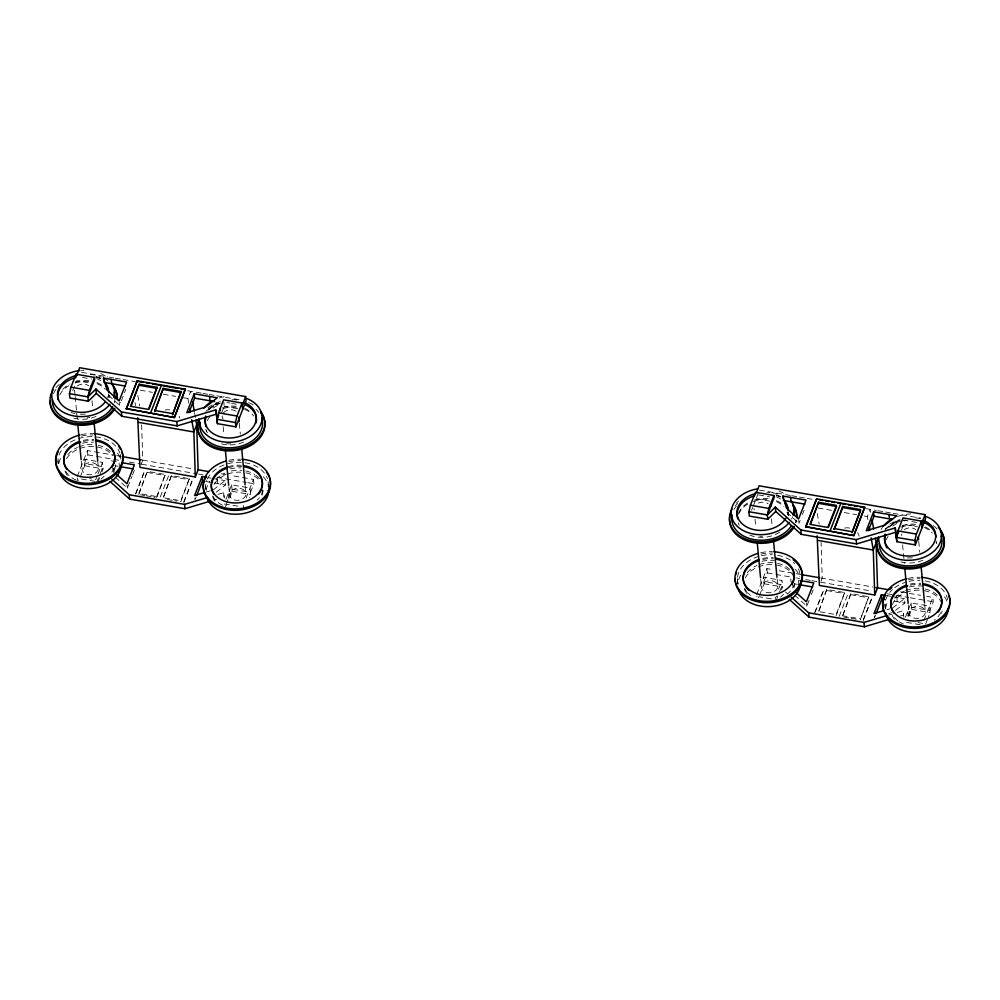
<?xml version="1.0" encoding="UTF-8"?>
<svg xmlns="http://www.w3.org/2000/svg" width="1000" height="1000" viewBox="0 0 1000 1000"><rect width="100%" height="100%" fill="white"/><g stroke="black" fill="none" stroke-linecap="round" stroke-linejoin="round"><path stroke-width="0.75" stroke-dasharray="5 3.75" d="M72.713 390.8L76.662 380.712L90.5 383.113M77.275 476.488L87.45 450.538L115.113 455.35M87.45 450.538L87.863 454.875L84.462 463.525L102.912 466.737L99.525 475.387M80.15 477.238L84.675 465.7L84.062 459.188L102.5 462.4L103.112 468.9L101.988 471.788M108.537 395.35L119.575 405.275L120.712 402.362M121.287 400.913L125.838 389.275M97.425 475.375L95.725 479.7L89.575 478.625M97.987 473.925L102.5 462.4M96.7 482.587L98.963 476.825M98.038 481.875L99.725 477.55M115.237 477.175L127.375 488.088L131.938 476.463M132.513 475.012L134.787 469.188M141.088 464.475L142.787 460.15L141.65 424.462M135.662 493.55L144.938 469.9M135.712 494.1L144.987 470.438M156.738 497.65L165.287 474.487L147.375 471.375L138.725 493.45L156.637 496.562L156.738 497.65L153.75 497.125M138.825 494.538L147.375 471.375M188.713 403.062L187.9 398.5L190.725 391.287L191.275 394.338M156.637 496.562L165.287 474.487M160.312 496.887L169.037 474.625M171.425 475.562L162.887 498.713L171.425 475.562L189.338 478.675L180.8 501.825L174.825 500.788M189.338 478.675L180.7 500.737L162.787 497.625M183.775 501.912L193.05 478.263M183.837 502.463L193.1 478.8M221.4 413.562L224.225 406.35L223.825 402.013M196.15 496.938L195.012 499.837L194.737 496.95M225.975 499.25L231.625 484.837L250.075 488.038L250.688 494.55L249.55 497.425M231.625 484.837L232.237 491.337L228.85 499.988L228.238 493.488M246.112 498.125L253.463 479.387L230.4 475.375M253.463 479.387L253.875 483.725L250.475 492.375L232.037 489.175L225.25 506.475L224.9 503.775M751.562 510.3L752.7 507.425M753.263 505.975L758.913 491.562M756.7 594.55L766.875 568.6L773.025 569.675M766.875 568.6L767.275 572.938L763.888 581.587L782.337 584.8L778.95 593.45M759.575 595.288L764.1 583.763L763.487 577.25L781.925 580.462L782.537 586.962L781.413 589.85M786.862 512.425L799 523.337L800.138 520.425M802.412 514.612L804.125 510.25M778.538 589.113L781.925 580.462M776.125 600.65L777.812 596.325M794.663 595.237L806.8 606.15L809.087 600.337M811.363 594.525L814.212 587.25M821.075 581.1L822.212 578.212L821.075 542.525M814.538 613.013L823.812 589.35M815.138 612.163L824.412 588.5M826.8 589.438L818.25 612.587L826.8 589.438L844.7 592.55L836.162 615.7M867.875 519.6L867.325 516.562L870.15 509.35L870.962 513.913M844.7 592.55L836.062 614.625L818.15 611.512M839.2 616.337L848.462 592.675M850.85 593.625L842.312 616.775L850.85 593.625L868.763 596.737L860.225 619.888L868.763 596.737M863.2 619.975L872.475 596.325M863.25 620.525L872.525 596.862M901.4 530.175L903.65 524.412L917.487 526.812M875.575 615L874.438 617.9L874.163 615.013M905.4 617.312L911.05 602.9L929.5 606.1L930.113 612.6L928.413 616.925M908.062 615.887L911.462 607.238L929.9 610.438L933.3 601.788L932.887 597.45L926.737 596.375M911.05 602.9L911.663 609.4L908.275 618.05L907.663 611.55M923.85 620.513L932.887 597.45M925.588 624.138L927.85 618.375M101.137 479.125L104.138 476.188M777.15 595.8L775.15 597.762L775.562 602.1M780.562 597.188L783.562 594.25M205.812 411.45L217.675 402.137M213.212 489.938L225.075 480.613L225.475 484.95L213.612 494.275M885.238 529.513L897.1 520.188M892.625 608L904.488 598.675L904.9 603.013L893.037 612.337M206.05 492.075L210.35 490.8M217.838 494.412L223.625 492.688L224.325 498.088M213.9 500.05L216.8 499.188M886.912 609.712L889.775 608.85M888.75 613.625L891.612 612.762M888.575 615.075L891.475 614.212M897.262 612.475L903.05 610.737L903.925 617.5M900.562 615.95L903.462 615.075L903.05 610.737M81.587 372.325L107.725 376.863M109.262 377.137L113.875 377.938M115.412 378.2L121.562 379.275M123.1 379.538L135.387 381.675M187.65 390.75L201.488 393.162M203.025 393.425L207.638 394.225M209.175 394.5L215.325 395.562M216.863 395.825L241.45 400.1M759.475 490.125L784.075 494.387M785.612 494.663L790.225 495.462M791.762 495.725L797.913 496.8M799.438 497.062L805.588 498.137M807.125 498.4L813.275 499.462M865.537 508.55L876.3 510.425M877.837 510.688L883.988 511.75M885.525 512.025L891.675 513.088M893.213 513.362L920.875 518.162M82.4 377.438L91.625 379.038M226.9 402.55L229.975 403.088M231.513 403.35L237.662 404.412M758.75 494.963L769.513 496.838M903.25 520.075L918.612 522.75M140.25 390.213L152.55 392.35M163.312 394.225L175.613 396.362M183.287 397.7L187.9 398.5M818.138 508.013L831.975 510.412M844.275 512.55L856.562 514.688M864.25 516.025L867.325 516.562M224.225 406.35L238.062 408.75M769.925 501.175L756.087 498.775L755.675 494.438M116.65 455.613L121.263 456.413M142.787 460.15L193.512 468.975M221.188 473.775L228.863 475.112M779.175 570.737L794.538 573.413M796.075 573.675L800.688 574.475M820.675 577.95L872.938 587.025M900.6 591.838L920.588 595.312M87.863 454.875L120.138 460.487M129.362 462.088L140.125 463.963M141.662 464.225L197 473.837M198.538 474.113L203.15 474.913M216.975 477.312L246.188 482.388M247.725 482.663L253.875 483.725M767.275 572.938L794.95 577.75M796.488 578.013L799.562 578.55M805.713 579.612L810.325 580.413M811.862 580.688L871.812 591.1M887.175 593.775L894.862 595.112M896.4 595.375L908.7 597.513M910.238 597.775L933.3 601.788M111.325 460.85L119 462.188L119.412 466.525M208.162 477.675L211.238 478.212M212.775 478.475L225.075 480.613M887.588 595.737L890.662 596.275M892.2 596.538L904.488 598.675M114.8 465.725L117.875 466.25M205.5 481.475L225.475 484.95M794.225 583.775L797.3 584.312M894.137 601.138L904.9 603.013M147.475 472.463L165.387 475.575M171.537 476.65L189.45 479.762M826.9 590.525L844.812 593.638M850.962 594.712L868.875 597.825M84.675 465.7L103.112 468.9M232.237 491.337L250.688 494.55M764.1 583.763L782.537 586.962M911.663 609.4L930.113 612.6M918.1 622.6L922.712 623.4M94.963 481.35L79.588 478.675L77.688 480.825L77.412 477.938M237.913 506.188L227.15 504.312L225.25 506.475L224.988 503.575M771.312 598.875L759.013 596.737L757.113 598.888L756.838 596M906.575 622.375L925.025 625.588M842.212 615.688L860.113 618.8M140.312 494.787L144.8 495.575M146.287 495.825L152.262 496.863M167.362 499.487L173.337 500.525M843.8 617.038L849.775 618.075M851.263 618.325L857.237 619.362M785.462 591.987L787.788 594.075M791.625 581.912L793.812 589.4M113.513 468.35L114.388 471.337M112.6 468.188L113.925 472.688M817.25 513.425L819.15 524.075M194.525 412.587L195.6 418.675M137.825 395.363L139.725 406.012M135 402.575L135.55 405.625M936.225 542.375L936.325 543.462A25.612 18.825 -5.4 0 0 936.188 541M918.737 541.362L919.75 552.125M924.675 604.45L925.4 612.15A8.225 6.05 -5.4 0 1 912.913 617.712A8.225 6.05 -5.4 0 1 913.263 607.212A8.225 6.05 -5.4 0 1 925.4 612.15M902.6 544.85L904.35 563.312M908.263 604.862L908.988 612.562M896.812 597.337L897.212 601.675M884.987 604.338L885.375 608.5M798.725 520.438L799 523.337M806.538 603.263L806.8 606.15M798.425 580.25L798.838 584.587M790.75 578.913L791.012 581.8M771.45 518.8L772.175 526.487M777.113 578.812L777.837 586.5A8.225 6.05 -5.4 0 1 765.35 592.062A8.225 6.05 -5.4 0 1 765.688 581.562A8.225 6.05 -5.4 0 1 777.837 586.5M755.037 519.212L755.763 526.9M760.688 579.225L761.413 586.925M737.55 580.087L737.938 584.25A31.45 23.1 -5.4 0 1 740.962 574.75M268.312 484.688L268.712 488.862M239.312 423.3L240.325 434.075M245.25 486.388L245.975 494.087A8.225 6.05 -5.4 0 1 233.487 499.65A8.225 6.05 -5.4 0 1 233.837 489.15A8.225 6.05 -5.4 0 1 245.975 494.087M243.287 505.337L243.7 509.675M223.175 426.788L223.9 434.487M228.837 486.812L229.562 494.5M223.625 492.688L224.037 497.025M217.387 479.275L217.787 483.612M205.562 486.275L205.825 489.05M119.3 402.375L119.575 405.275M127.112 485.2L127.375 488.088M92.025 400.737L92.613 406.887M97.688 460.75L98.413 468.438A8.225 6.05 -5.4 0 1 85.925 474.012A8.225 6.05 -5.4 0 1 86.275 463.5A8.225 6.05 -5.4 0 1 98.413 468.438M75.037 394.988L74.6 390.375A8.225 6.05 -5.4 0 0 74.825 391.938M75.175 396.538L77.35 419.613M81.263 461.163L81.988 468.862M58 460.637L58.263 463.413M844.675 528.062A9.637 6.125 21.4 0 1 851.612 528.638M857.5 532.638A9.637 6.125 21.4 0 1 859.038 536.1M901.812 535.638A8.225 6.05 -5.4 0 1 901.587 534.075M904.137 529.725A8.225 6.05 -5.4 0 1 915.738 529.438M908.438 579.763A33.712 24.775 -5.4 0 1 920.1 578.713M885.438 608.85A31.45 23.1 -5.4 0 1 892.463 589.575M894.712 587.712A31.45 23.1 -5.4 0 1 906.35 582.038M908.975 581.362A31.45 23.1 -5.4 0 1 919.85 580.388M925.212 580.95A31.45 23.1 -5.4 0 1 947.575 599.725M908.312 578.337A33.712 24.775 -5.4 0 1 919.963 577.288M910.212 584.05A25.612 18.825 -5.4 0 1 920.837 583.375M885.625 608.387A31.45 23.1 -5.4 0 1 888.538 600.4M909.5 586.912A31.45 23.1 -5.4 0 1 921.737 586.013M944.438 596.825A31.45 23.1 -5.4 0 1 947.387 602.337M942.188 610.925A25.663 18.85 -5.4 0 1 941.462 613.375M894.4 619.125A25.663 18.85 -5.4 0 1 892 614.625M892.312 604.837A25.663 18.85 -5.4 0 1 904.625 593.05M905.812 592.55A25.663 18.85 -5.4 0 1 921.513 590.312M924.112 590.662A25.663 18.85 -5.4 0 1 938.525 598.062M939.375 599.087A25.663 18.85 -5.4 0 1 941.338 602.413M940.763 612.663A25.663 18.85 -5.4 0 1 934.375 620.125M903.363 623.913A25.663 18.85 -5.4 0 1 899.35 621.85M898.162 621.038A25.663 18.85 -5.4 0 1 892.812 615.037M894.837 598.312A25.663 18.85 -5.4 0 1 904.438 591.15M905.625 590.65A25.663 18.85 -5.4 0 1 921.325 588.425M925.2 589.012A25.663 18.85 -5.4 0 1 938.35 596.163M910.312 585.138A25.612 18.825 -5.4 0 1 920.95 584.45M889.625 524.2A33.712 24.775 -5.4 0 1 899.9 519.625M915.825 517.938A33.712 24.775 -5.4 0 1 920.125 518.462M888.975 526.85A31.45 23.1 -5.4 0 1 901.925 520.812M903.238 520.5A31.45 23.1 -5.4 0 1 905.925 520M933.35 525.737A31.45 23.1 -5.4 0 1 937.362 529.4M885.138 529.125A33.712 24.775 -5.4 0 1 898.637 521.475M923 560.138A25.612 18.825 -5.4 0 1 898.6 561.225M886.237 539.85A25.612 18.825 -5.4 0 1 888.112 536.325M900.925 527.125A25.612 18.825 -5.4 0 1 917.975 525.7M924.075 527.438A25.612 18.825 -5.4 0 1 932.362 533.088M881.087 529.562A31.45 23.1 -5.4 0 1 882.5 527.3M897.525 516.462A31.45 23.1 -5.4 0 1 910.863 513.95M889.15 527.163A25.663 18.85 -5.4 0 1 900.25 520.112M912.337 557.762A25.663 18.85 -5.4 0 1 904.35 557.663M892.613 526.112A25.663 18.85 -5.4 0 1 898.012 522.962M904.25 520.925A25.663 18.85 -5.4 0 1 906.888 520.438M902.087 525.625A25.612 18.825 -5.4 0 1 917.875 524.612M925.375 526.962A25.612 18.825 -5.4 0 1 932.262 532M754.25 510A8.225 6.05 -5.4 0 1 754.025 508.438M758.3 503.088A8.225 6.05 -5.4 0 1 768.175 503.8M760.875 554.125A33.712 24.775 -5.4 0 1 772.525 553.075M737.875 583.212A31.45 23.1 -5.4 0 1 737.425 578.7M737.537 577.188A31.45 23.1 -5.4 0 1 758.787 556.388M761.413 555.712A31.45 23.1 -5.4 0 1 772.275 554.738M777.65 555.312A31.45 23.1 -5.4 0 1 794.625 563.638M798.363 568.862A31.45 23.1 -5.4 0 1 800 574.087M760.738 552.7A33.712 24.775 -5.4 0 1 772.4 551.65M762.65 558.413A25.612 18.825 -5.4 0 1 773.275 557.725M761.938 561.275A31.45 23.1 -5.4 0 1 774.163 560.375M795.15 569.2A31.45 23.1 -5.4 0 1 799.825 576.688M794.825 584.05A25.663 18.85 -5.4 0 1 793.888 587.725M746.838 593.475A25.663 18.85 -5.4 0 1 744.425 588.975M745.275 578A25.663 18.85 -5.4 0 1 757.05 567.4M758.238 566.9A25.663 18.85 -5.4 0 1 773.938 564.675M776.55 565.025A25.663 18.85 -5.4 0 1 790.962 572.413M791.8 573.438A25.663 18.85 -5.4 0 1 793.763 576.775M794.45 583.387A25.663 18.85 -5.4 0 1 787.975 593.55M750.6 595.4A25.663 18.85 -5.4 0 1 747.5 592.6M746.663 591.575A25.663 18.85 -5.4 0 1 744.688 588.25M747.275 572.663A25.663 18.85 -5.4 0 1 756.875 565.5M759.287 564.55A25.663 18.85 -5.4 0 1 773.763 562.775M777.638 563.375A25.663 18.85 -5.4 0 1 791.625 571.538M762.75 559.487A25.612 18.825 -5.4 0 1 773.375 558.812M796.15 520.087A33.712 24.775 -5.4 0 1 795.337 522.65M736.325 503.125A33.712 24.775 -5.4 0 1 738.612 501.037M766.8 492.212A33.712 24.775 -5.4 0 1 769.712 492.425M772.55 492.812A33.712 24.775 -5.4 0 1 780.588 495.1M734.038 509.475A31.45 23.1 -5.4 0 1 736.263 506.138M776.525 495.55A31.45 23.1 -5.4 0 1 779.412 496.575M796.562 520.212A33.712 24.775 -5.4 0 1 795.925 522.8M735.425 505.65A33.712 24.775 -5.4 0 1 737.575 503.488M776.825 495.188A33.712 24.775 -5.4 0 1 780.725 496.525M779.587 532.225A25.612 18.825 -5.4 0 1 749.875 535.138M738.662 514.2A25.612 18.825 -5.4 0 1 748.125 503.875M753.363 501.475A25.612 18.825 -5.4 0 1 770.413 500.062M776.513 501.788A25.612 18.825 -5.4 0 1 783.85 506.463M788.037 512.95A25.612 18.825 -5.4 0 1 788.612 515.363M792.65 516.712A31.45 23.1 -5.4 0 1 791.562 519.05M778.888 491.012A31.45 23.1 -5.4 0 1 784.1 493.738M788.05 512.062A25.663 18.85 -5.4 0 1 787.525 514.538M775.875 494.775A25.663 18.85 -5.4 0 1 781.075 497.65M788.325 512.737A25.663 18.85 -5.4 0 1 788.025 515.212M776.05 496.675A25.663 18.85 -5.4 0 1 781.263 499.55M762.475 536.263A25.612 18.825 -5.4 0 1 759.812 536.225M739.237 525.2A25.612 18.825 -5.4 0 1 738.25 522.888M738.562 513.112A25.612 18.825 -5.4 0 1 749.412 502.038M754.513 499.988A25.612 18.825 -5.4 0 1 770.3 498.975M776.413 500.7A25.612 18.825 -5.4 0 1 781.6 503.575M788.275 513.062A25.612 18.825 -5.4 0 1 788.637 515.5M165.25 410A9.637 6.125 21.4 0 1 169.788 409.938M179.15 416.3A9.637 6.125 21.4 0 1 179.613 418.05M223.162 419.025A8.225 6.05 -5.4 0 1 222.162 416.025M223.363 412.962A8.225 6.05 -5.4 0 1 236.325 411.375M229.025 461.7A33.712 24.775 -5.4 0 1 240.675 460.65M268.15 481.675A31.45 23.1 -5.4 0 1 267.05 490.712M205.738 489.3A31.45 23.1 -5.4 0 1 206.825 480.25M207.325 479.087A31.45 23.1 -5.4 0 1 238.512 462.287A31.45 23.1 -5.4 0 1 267.438 478.713M228.888 460.275A33.712 24.775 -5.4 0 1 240.538 459.225M228.225 466.662A25.612 18.825 -5.4 0 1 241.412 465.312M206.2 490.325A31.45 23.1 -5.4 0 1 209.85 481.213M230.075 468.862A31.45 23.1 -5.4 0 1 240.95 467.875M263.3 476.775A31.45 23.1 -5.4 0 1 267.962 484.275M263.062 490.387A25.663 18.85 -5.4 0 1 260.875 497.675M214.975 501.062A25.663 18.85 -5.4 0 1 212.575 496.562M214.05 484.4A25.663 18.85 -5.4 0 1 225.2 474.988M227.613 474.025A25.663 18.85 -5.4 0 1 240.75 472.163M245.963 472.85A25.663 18.85 -5.4 0 1 259.95 481.025M262.787 489.725A25.663 18.85 -5.4 0 1 257.225 500.138M222.55 505.238A25.663 18.85 -5.4 0 1 212.838 495.825M216.337 479.175A25.663 18.85 -5.4 0 1 225.012 473.088M231.25 471.037A25.663 18.85 -5.4 0 1 241.9 470.363M245.775 470.95A25.663 18.85 -5.4 0 1 254.638 474.5M255.825 475.312A25.663 18.85 -5.4 0 1 259.762 479.125M228.325 467.75A25.612 18.825 -5.4 0 1 241.525 466.4M208 407.65A33.712 24.775 -5.4 0 1 220.475 401.562M232.013 399.775A33.712 24.775 -5.4 0 1 237.85 400M248.725 402.675A33.712 24.775 -5.4 0 1 254.325 405.588M209.55 408.8A31.45 23.1 -5.4 0 1 219.9 403.512M256.062 409.412A31.45 23.1 -5.4 0 1 258.762 412.35M208.125 409.075A33.712 24.775 -5.4 0 1 220.6 402.987M243.588 442.075A25.612 18.825 -5.4 0 1 218.025 442.725M206.488 431.562A25.612 18.825 -5.4 0 1 205.912 429.15M207.338 420.588A25.612 18.825 -5.4 0 1 209.513 417.163M222.763 408.65A25.612 18.825 -5.4 0 1 237.262 407.438M244.65 409.375A25.612 18.825 -5.4 0 1 253.787 416.05M219.375 397.95A31.45 23.1 -5.4 0 1 227.338 396.188M208.812 410.163A25.663 18.85 -5.4 0 1 218.412 403.013M213.188 408.05A25.663 18.85 -5.4 0 1 218.6 404.9M230.613 443.837A25.612 18.825 -5.4 0 1 226.625 443.713M207.387 432.788A25.612 18.825 -5.4 0 1 206.388 430.475M222.662 407.562A25.612 18.825 -5.4 0 1 238.45 406.55M244.55 408.288A25.612 18.825 -5.4 0 1 249.75 411.15M77.138 386.025A8.225 6.05 -5.4 0 1 88.75 385.737M81.45 436.062A33.712 24.775 -5.4 0 1 93.112 435.012M58.163 463.65A31.45 23.1 -5.4 0 1 84 437.262A31.45 23.1 -5.4 0 1 119.875 453.075M120.288 454.538A31.45 23.1 -5.4 0 1 120.75 459.05M81.312 434.637A33.712 24.775 -5.4 0 1 94.438 433.675M83.225 440.35A25.612 18.825 -5.4 0 1 93.85 439.663M58.888 463.162A31.45 23.1 -5.4 0 1 62.287 455.575M82.513 443.212A31.45 23.1 -5.4 0 1 93.375 442.238M117.45 453.125A31.45 23.1 -5.4 0 1 120.4 458.638M115.5 464.75A25.663 18.85 -5.4 0 1 113.312 472.038M67.412 475.412A25.663 18.85 -5.4 0 1 65 470.925M66.475 458.762A25.663 18.85 -5.4 0 1 77.625 449.338M80.05 448.387A25.663 18.85 -5.4 0 1 94.513 446.613M97.125 446.962A25.663 18.85 -5.4 0 1 112.375 455.375M114.288 467.775A25.663 18.85 -5.4 0 1 111.575 472.4M76.375 480.2A25.663 18.85 -5.4 0 1 65.825 471.337M67.85 454.6A25.663 18.85 -5.4 0 1 77.45 447.45M78.637 446.95A25.663 18.85 -5.4 0 1 94.338 444.712M98.212 445.312A25.663 18.85 -5.4 0 1 112.2 453.488M83.325 441.438A25.612 18.825 -5.4 0 1 93.95 440.75M90.288 374.363A33.712 24.775 -5.4 0 1 101.163 377.038M104.062 378.375A33.712 24.775 -5.4 0 1 108 380.812M115.013 398.188A31.45 23.1 -5.4 0 1 114.262 402.725M53.525 393.75A31.45 23.1 -5.4 0 1 56.025 389.162M95.588 377.05A31.45 23.1 -5.4 0 1 99.987 378.512M56 387.587A33.712 24.775 -5.4 0 1 59.325 384.4M96.037 376.763A33.712 24.775 -5.4 0 1 101.3 378.462M96.013 416.438A25.612 18.825 -5.4 0 1 71.612 417.512M59.763 394.95A25.612 18.825 -5.4 0 1 68.7 385.812M75.188 383.013A25.612 18.825 -5.4 0 1 90.988 382M97.088 383.725A25.612 18.825 -5.4 0 1 105.375 389.375M108.625 394.888A25.612 18.825 -5.4 0 1 109.188 397.3M81.137 370.4A31.45 23.1 -5.4 0 1 83.875 370.25M100.838 373.55A31.45 23.1 -5.4 0 1 105.838 376.475M108.413 395.25A25.663 18.85 -5.4 0 1 107.688 397.688M96.45 376.712A25.663 18.85 -5.4 0 1 101.662 379.588M108.9 394.675A25.663 18.85 -5.4 0 1 108.6 397.15M85.35 414.062A25.663 18.85 -5.4 0 1 76.062 413.762M74.8 413.512A25.663 18.85 -5.4 0 1 71.112 412.463M96.638 378.612A25.663 18.85 -5.4 0 1 100.65 380.675M89.688 417.388A25.612 18.825 -5.4 0 1 87.062 417.863M62.763 389.375A25.612 18.825 -5.4 0 1 69.987 383.975M75.088 381.925A25.612 18.825 -5.4 0 1 90.887 380.913M96.988 382.65A25.612 18.825 -5.4 0 1 102.175 385.513M108.863 395A25.612 18.825 -5.4 0 1 109.213 397.45"/><path stroke-width="1.5" d="M69.475 393.675L70.963 387.175L76.05 374.2L94.5 377.413L94.7 379.575L87.925 396.875L88.325 401.213L69.887 398.013L69.475 393.675L87.925 396.875L95.925 389.025L121.425 411.938L176.762 421.55L215.825 409.862L217.45 423.65L235.9 426.863L246.062 400.9L245.662 396.562L79.65 367.725L76.825 374.925M87.925 396.875L89.412 390.387L94.5 377.413M242.675 409.562L242.062 403.05L223.612 399.85L218.538 412.825L217.037 419.312L217.45 423.65M235.9 426.863L235.487 422.525L236.975 416.025L242.062 403.05M748.9 511.737L750.387 505.238L755.475 492.262L773.925 495.475L774.125 497.638L767.35 514.938L767.75 519.275L749.312 516.075L748.9 511.737L767.35 514.938L775.35 507.088L800.85 530L856.188 539.612L895.25 527.925L896.875 541.712L915.325 544.913L925.487 518.962L925.088 514.625L759.075 485.788L756.25 492.987M767.35 514.938L768.838 508.45L773.925 495.475M915.325 544.913L914.912 540.575L896.462 537.375L897.962 530.887L903.037 517.9L921.488 521.112L922.1 527.612M914.912 540.575L916.4 534.087L921.488 521.112M126.3 408.638L137.213 380.8L185.338 389.162L174.475 417.55L126.3 408.638L174.475 417.55M126.363 409.188L137.213 380.8M139.162 384.225L130.512 406.287L148.425 409.4L157.075 387.337L139.162 384.225L131.15 406M149.062 409.113L157.075 387.337M163.212 388.4L154.675 411.55L163.212 388.4L181.125 391.512L172.587 414.663L181.125 391.512M174.425 417L185.338 389.162M194.213 393.787L186.8 412.688L205.4 407.113L217.262 397.8L194.213 393.787L194.613 398.125L188.925 412.663M195.875 420.2L196.688 424.762L193.863 431.975L195.3 476.975L139.963 467.362L137.713 417.788M218.738 414.988L217.037 419.312L235.487 422.525M195.3 476.975L198.125 469.775L196.688 424.762M206.625 477.413L202.013 476.613L194.613 495.5L204.625 492.512M196.725 495.487L202.425 480.95L202.013 476.613M242.262 405.225L245.662 396.562M805.725 526.7L816.637 498.862L864.762 507.225L853.9 535.6L805.725 526.7L853.9 535.6M805.775 527.238L816.637 498.862M818.587 502.287L809.938 524.35L827.85 527.463L836.488 505.4L818.587 502.287L810.575 524.062M828.487 527.175L836.6 506.475L818.688 503.363M842.75 507.55L834.1 529.612L842.638 506.463L860.55 509.575L852.013 532.725L860.662 510.662L842.75 507.55L842.638 506.463M853.85 535.062L864.762 507.225M873.637 511.85L866.225 530.75L884.825 525.175L896.688 515.85L873.637 511.85L874.038 516.188L868.35 530.725M875.3 538.263L876.112 542.825L873.288 550.037L874.725 595.037L819.388 585.425L817.138 535.85M896.462 537.375L898.725 531.613M874.725 595.037L877.55 587.837L876.112 542.825M886.05 595.475L881.438 594.663L874.025 613.562L884.05 610.562M876.15 613.538L881.85 599L881.438 594.663M921.688 523.275L925.088 514.625M88.325 401.213L96.325 393.363L95.925 389.025M767.75 519.275L775.75 511.425L775.35 507.088M96.325 393.363L121.825 416.275L177.162 425.887L216.225 414.2L215.825 409.862M111.838 479.137L129.225 494.762L184.562 504.375L207.712 497.45M109.925 481.388L129.637 499.1L184.975 508.713L209.562 501.35M775.75 511.425L801.25 534.338L856.587 543.95L895.65 532.263L895.25 527.925M791.263 597.2L808.65 612.825L863.988 622.438L887.138 615.513M789.35 599.45L809.062 617.163L864.4 626.775L888.988 619.412M137.262 381.35L143.275 382.388M146.287 382.912L149.3 383.438M152.3 383.963L161.325 385.525L150.412 413.363M162.825 385.788L177.862 388.4M180.875 388.925L185.387 389.712M819.7 499.925L822.7 500.45M825.713 500.975L828.725 501.5M831.725 502.025L834.737 502.55M837.738 503.062L840.75 503.587L829.837 531.425M842.25 503.85L845.263 504.375M848.263 504.9L851.275 505.412M854.287 505.938L857.288 506.463M860.3 506.987L863.3 507.512M103.513 378.025L126.575 382.038L119.162 400.938L107.025 390.025L103.513 378.025L103.787 380.925M782.938 496.087L806 500.1L798.587 519L786.45 508.088L782.938 496.087L783.213 498.975M139.262 385.312L157.175 388.425M163.325 389.487L181.238 392.6M103.925 382.362L125.45 386.1M194.613 398.125L214.6 401.6M783.35 500.425L804.875 504.162M874.038 516.188L892.487 519.388M70.963 387.175L89.412 390.387M218.538 412.825L236.975 416.025M750.387 505.238L768.838 508.45M897.962 530.887L916.4 534.087M154.575 410.475L172.488 413.587M834 528.538L851.912 531.65M138.525 422.362L193.863 431.975L191.7 419.8M817.95 540.413L873.288 550.037L871.125 537.863M122.8 456.688L141.25 459.888M198.125 469.775L208.888 471.637M802.225 574.75L819.137 577.688M876.012 587.562L888.312 589.7M122.075 462.713L134.375 464.85L126.975 483.75L117.037 474.825M799.963 580.513L813.8 582.913L806.4 601.812L796.462 592.888M120.95 466.788L133.25 468.925M798.838 584.587L812.675 586.987M881.85 599L884.925 599.538M872.05 520L873.675 529.125M869.225 527.212L869.762 530.25M192.625 401.938L194.25 411.075M189.8 409.15L190.338 412.188M895.65 532.263L896.875 541.712M918.3 536.737L918.587 539.825M921.05 565.975L924.538 602.913M904.775 567.938L908.112 603.325M889 514.525L889.412 518.862M856.188 539.612L856.587 543.95M863.988 622.438L864.4 626.775M800.85 530L801.25 534.338M808.65 612.825L809.062 617.163M790.625 497.425L791.038 501.763M770.525 504.125L770.738 506.287M773.487 540.337L776.963 577.275M757.212 542.288L760.55 577.688M238.725 417.137L239.163 421.763M241.625 447.925L245.113 484.85M225.35 449.875L228.688 485.262M220.225 408.5L220.438 410.662M209.575 396.463L209.988 400.8M176.762 421.55L177.162 425.887M184.562 504.375L184.975 508.713M121.425 411.938L121.825 416.275M129.225 494.762L129.637 499.1M111.2 379.363L111.613 383.7M91.1 386.062L91.312 388.225M94.062 422.275L97.688 460.75M76.05 374.2L76.25 376.375M77.787 424.237L81.125 459.625M949.062 596.287A33.712 24.775 -5.4 0 1 913.787 628.4A33.712 24.775 -5.4 0 1 885.25 595.438M889.625 589.625A33.712 24.775 -5.4 0 1 891.912 587.537M921.425 577.375A33.712 24.775 -5.4 0 1 945.2 613.488A33.712 24.775 -5.4 0 1 889.625 618.475A33.712 24.775 -5.4 0 1 906.9 578.675M923.438 583.713A25.612 18.825 -5.4 0 1 937.575 611.575A25.612 18.825 -5.4 0 1 896.538 615A25.612 18.825 -5.4 0 1 906.4 585.138M948.263 608.312A31.45 23.1 -5.4 0 1 918.175 632.175A31.45 23.1 -5.4 0 1 885.675 612.913M923.538 584.8A25.612 18.825 -5.4 0 1 940.863 607.463M940.337 608.663A25.612 18.825 -5.4 0 1 938.162 612.087M893.888 613.2A25.612 18.825 -5.4 0 1 907.75 585.812M938.325 527.388A33.712 24.775 -5.4 0 1 915.95 566.962A33.712 24.775 -5.4 0 1 878.35 537.075M941.137 535.913A31.45 23.1 -5.4 0 1 913.975 565.562A31.45 23.1 -5.4 0 1 879.25 543.475M940.3 530.95A33.712 24.775 -5.4 0 1 918.688 567.888A33.712 24.775 -5.4 0 1 877.125 544.963M877.663 541.05A33.712 24.775 -5.4 0 1 878.487 538.5M926.45 516.65A31.45 23.1 -5.4 0 1 925.138 556.8A31.45 23.1 -5.4 0 1 878.725 537.925M883.312 526.225A31.45 23.1 -5.4 0 1 892.275 518.837M923.438 520.425A25.663 18.85 -5.4 0 1 933.288 544.15A25.663 18.85 -5.4 0 1 901.812 555.363A25.663 18.85 -5.4 0 1 885.113 534.062M887.05 547.975A25.663 18.85 -5.4 0 1 885.387 544.55M885.05 543.35A25.663 18.85 -5.4 0 1 885.713 534.75M923.625 522.325A25.663 18.85 -5.4 0 1 935.875 537.15M793.162 559.725A33.712 24.775 -5.4 0 1 780.913 600.538A33.712 24.775 -5.4 0 1 735.163 578.75M735.7 574.85A33.712 24.775 -5.4 0 1 736.513 572.288M773.863 551.725A33.712 24.775 -5.4 0 1 797.887 587.525A33.712 24.775 -5.4 0 1 742.675 593.362A33.712 24.775 -5.4 0 1 757.925 553.413M775.875 558.075A25.612 18.825 -5.4 0 1 790.013 585.938A25.612 18.825 -5.4 0 1 748.962 589.35A25.612 18.825 -5.4 0 1 758.825 559.487M800.7 582.663A31.45 23.1 -5.4 0 1 772.663 606.337A31.45 23.1 -5.4 0 1 738.812 590.225M775.975 559.163A25.612 18.825 -5.4 0 1 792.138 584.188M749.15 590.5A25.612 18.825 -5.4 0 1 744.362 584.237M743.913 583.075A25.612 18.825 -5.4 0 1 758.925 560.575M793.462 526.375A33.712 24.775 -5.4 0 1 749.438 540.325A33.712 24.775 -5.4 0 1 731.95 508.938M792.6 503.875A33.712 24.775 -5.4 0 1 796.7 516.188M791.413 525.75A31.45 23.1 -5.4 0 1 753.812 539.562A31.45 23.1 -5.4 0 1 732.05 514.8M793.562 510.275A31.45 23.1 -5.4 0 1 794.425 514.738M794.312 526.575A33.712 24.775 -5.4 0 1 752.862 542.525A33.712 24.775 -5.4 0 1 730.462 514.125M792.738 505.3A33.712 24.775 -5.4 0 1 796.838 517.612M791.513 501.325A31.45 23.1 -5.4 0 1 793.162 515.237M789.325 522.388A31.45 23.1 -5.4 0 1 736.4 525.425A31.45 23.1 -5.4 0 1 757.825 488.8M785.95 518.125A25.663 18.85 -5.4 0 1 743.312 524.8A25.663 18.85 -5.4 0 1 755.225 493.688M785.025 501.463A25.663 18.85 -5.4 0 1 788.138 510.838M737.825 518.9A25.663 18.85 -5.4 0 1 754.125 495.95M785.2 503.363A25.663 18.85 -5.4 0 1 787.613 507.863M269.637 478.225A33.712 24.775 -5.4 0 1 237 510.3A33.712 24.775 -5.4 0 1 204.213 481.138M204.662 479.875A33.712 24.775 -5.4 0 1 206.537 476.15M266.475 472.325A33.712 24.775 -5.4 0 1 269.188 477M242 459.312A33.712 24.775 -5.4 0 1 266.025 495.1A33.712 24.775 -5.4 0 1 210.812 500.95A33.712 24.775 -5.4 0 1 226.075 461M244.013 465.65A25.612 18.825 -5.4 0 1 258.15 493.512A25.612 18.825 -5.4 0 1 217.113 496.938A25.612 18.825 -5.4 0 1 226.975 467.075M268.837 490.25A31.45 23.1 -5.4 0 1 240.8 513.913A31.45 23.1 -5.4 0 1 206.962 497.8M244.125 466.737A25.612 18.825 -5.4 0 1 261.85 488.2M261.438 489.4A25.612 18.825 -5.4 0 1 258.738 494.025M213.713 494.075A25.612 18.825 -5.4 0 1 227.075 468.162M260.738 411.463A33.712 24.775 -5.4 0 1 234.788 449.15A33.712 24.775 -5.4 0 1 198.925 419.012M261.712 417.863A31.45 23.1 -5.4 0 1 232.5 447.7A31.45 23.1 -5.4 0 1 200.2 422.388M260.875 412.887A33.712 24.775 -5.4 0 1 234.925 450.575A33.712 24.775 -5.4 0 1 199.062 420.438M247.025 398.6A31.45 23.1 -5.4 0 1 245.712 438.738A31.45 23.1 -5.4 0 1 199.3 419.862M203.888 408.162A31.45 23.1 -5.4 0 1 212.862 400.775M244.025 402.362A25.663 18.85 -5.4 0 1 253.863 426.087A25.663 18.85 -5.4 0 1 222.387 437.3A25.663 18.85 -5.4 0 1 205.688 416M244.2 404.263A25.663 18.85 -5.4 0 1 256.163 422.788M205.963 426.488A25.663 18.85 -5.4 0 1 206.287 416.688M122.075 452.587A33.712 24.775 -5.4 0 1 86.8 484.7A33.712 24.775 -5.4 0 1 58.263 451.737M118.912 446.675A33.712 24.775 -5.4 0 1 120.425 448.95M94.438 433.675A33.712 24.775 -5.4 0 1 118.212 469.787A33.712 24.775 -5.4 0 1 62.638 474.762A33.712 24.775 -5.4 0 1 79.912 434.975M96.45 440.012A25.612 18.825 -5.4 0 1 110.588 467.875A25.612 18.825 -5.4 0 1 69.538 471.3A25.612 18.825 -5.4 0 1 79.4 441.438M121.15 466.112A31.45 23.1 -5.4 0 1 92.225 488.387A31.45 23.1 -5.4 0 1 59.387 472.163M96.55 441.1A25.612 18.825 -5.4 0 1 113.863 463.762M113.35 464.95A25.612 18.825 -5.4 0 1 111.988 467.275M66.9 469.5A25.612 18.825 -5.4 0 1 80.763 442.1M114.038 408.312A33.712 24.775 -5.4 0 1 69.212 422.025A33.712 24.775 -5.4 0 1 53.238 389.65M111.337 383.688A33.712 24.775 -5.4 0 1 117.275 398.125M112.662 406.538A31.45 23.1 -5.4 0 1 77.175 421.912A31.45 23.1 -5.4 0 1 52.263 399.775M114.138 392.212A31.45 23.1 -5.4 0 1 115.013 398.188M114.887 408.512A33.712 24.775 -5.4 0 1 76.838 424.988A33.712 24.775 -5.4 0 1 50.138 401.25M50.675 397.35A33.712 24.775 -5.4 0 1 51.487 394.8M113.312 387.238A33.712 24.775 -5.4 0 1 117.413 399.55M112.088 383.263A31.45 23.1 -5.4 0 1 113.737 397.175M109.913 404.325A31.45 23.1 -5.4 0 1 56.6 406.962A31.45 23.1 -5.4 0 1 79.775 370.55M104.975 402.312A25.663 18.85 -5.4 0 1 62.425 405.45A25.663 18.85 -5.4 0 1 77.088 375.325M105.6 383.4A25.663 18.85 -5.4 0 1 108.713 392.775M58.062 399.65A25.663 18.85 -5.4 0 1 75.975 377.525M105.775 385.3A25.663 18.85 -5.4 0 1 108.188 389.8"/></g></svg>
